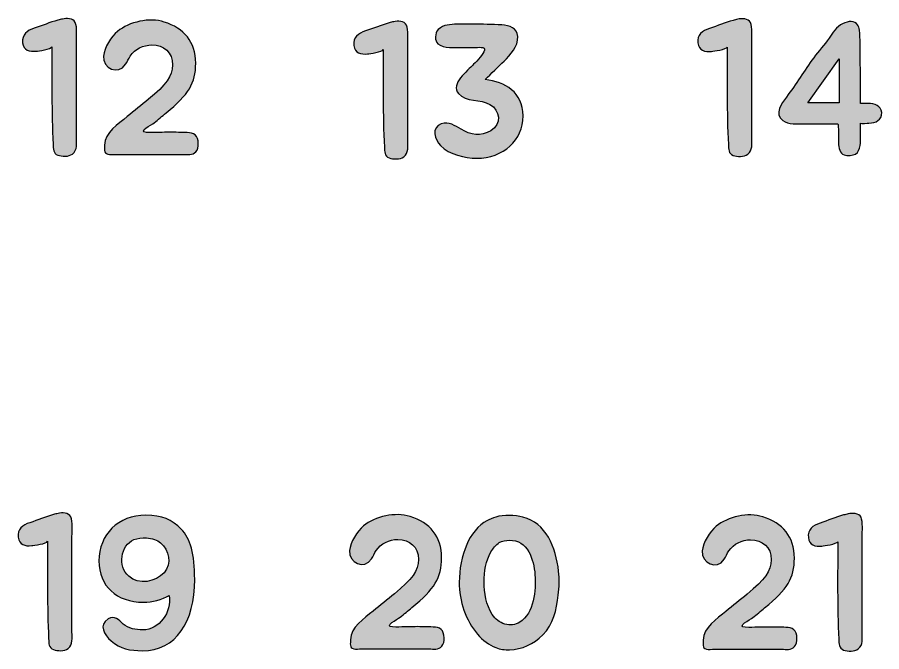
# Model space of a CAD drawing. Header units: millimetres. Extents: x 48 to 162, y 109 to 188.
# Drawn here: x 75.17 to 97.9, y 123.52 to 140.19 of the extents above; entities that cross this region are included whole.
import ezdxf

# ---------------------------------------------------------------- set-up
doc = ezdxf.new("R2010")
doc.units = ezdxf.units.MM
doc.header["$MEASUREMENT"] = 0
doc.layers.add('Layer 2', color=7, linetype='Continuous', lineweight=0)

# ---------------------------------------------------------------- blocks, each defined once
blk = doc.blocks.new('Block_29')
at = {"layer": 'Layer 2', "true_color": 0x000000, "transparency": 33554687}
h = blk.add_hatch(color=18, dxfattribs=at)
h.dxf.hatch_style = 2
edge = h.paths.add_edge_path()
edge.add_spline(control_points=[(76.361, 140.142), (76.46, 140.167), (76.643, 140.167), (76.697, 140.053), (76.751, 139.92), (76.727, 139.688), (76.727, 139.544), (76.727, 139.544), (76.727, 137.019), (76.727, 137.019), (76.727, 136.881), (76.761, 136.693), (76.623, 136.594), (76.529, 136.52), (76.346, 136.525), (76.237, 136.565), (76.119, 136.604), (76.114, 136.738), (76.114, 136.846), (76.069, 137.711), (76.084, 138.531), (76.084, 139.411), (76.064, 139.352), (75.723, 139.297), (75.669, 139.297), (75.496, 139.278), (75.333, 139.317), (75.313, 139.52), (75.289, 139.727), (75.427, 139.841), (75.62, 139.9), (75.827, 139.969), (76.03, 140.053), (76.237, 140.113), (76.282, 140.123), (76.321, 140.137), (76.361, 140.142)], knot_values=[0, 0, 0, 0, 1, 1, 1, 2, 2, 2, 3, 3, 3, 4, 4, 4, 5, 5, 5, 6, 6, 6, 7, 7, 7, 8, 8, 8, 9, 9, 9, 10, 10, 10, 11, 11, 11, 12, 12, 12, 12], degree=3, periodic=0)
h = blk.add_hatch(color=18, dxfattribs=at)
h.dxf.hatch_style = 2
edge = h.paths.add_edge_path()
edge.add_spline(control_points=[(77.442, 139.169), (77.461, 139.386), (77.64, 139.678), (77.808, 139.816), (78.119, 140.073), (78.648, 140.187), (79.033, 140.063), (79.557, 139.9), (79.863, 139.544), (79.863, 138.981), (79.863, 138.447), (79.68, 138.161), (79.082, 137.672), (78.983, 137.588), (78.875, 137.499), (78.771, 137.415), (78.702, 137.36), (78.331, 137.182), (78.568, 137.163), (78.712, 137.153), (78.771, 137.163), (78.915, 137.163), (79.082, 137.163), (79.25, 137.177), (79.413, 137.163), (79.547, 137.153), (79.745, 137.187), (79.849, 137.098), (79.952, 137.009), (79.957, 136.747), (79.868, 136.654), (79.784, 136.555), (79.646, 136.584), (79.532, 136.584), (79.532, 136.584), (77.758, 136.584), (77.758, 136.584), (77.694, 136.584), (77.61, 136.57), (77.551, 136.589), (77.432, 136.619), (77.467, 136.728), (77.467, 136.827), (77.467, 137.163), (77.827, 137.38), (78.064, 137.578), (78.237, 137.731), (78.445, 137.879), (78.623, 138.032), (79.088, 138.418), (79.255, 138.635), (79.255, 138.937), (79.255, 139.268), (79.023, 139.46), (78.712, 139.46), (78.485, 139.46), (78.267, 139.357), (78.139, 139.169), (78.099, 139.1), (78.064, 139.016), (78.02, 138.951), (77.827, 138.645), (77.417, 138.853), (77.442, 139.169)], knot_values=[0, 0, 0, 0, 1, 1, 1, 2, 2, 2, 3, 3, 3, 4, 4, 4, 5, 5, 5, 6, 6, 6, 7, 7, 7, 8, 8, 8, 9, 9, 9, 10, 10, 10, 11, 11, 11, 12, 12, 12, 13, 13, 13, 14, 14, 14, 15, 15, 15, 16, 16, 16, 17, 17, 17, 18, 18, 18, 19, 19, 19, 20, 20, 20, 21, 21, 21, 21], degree=3, periodic=0)
at = {"layer": 'Layer 2', "color": 18, "lineweight": 25, "true_color": 0x000000}
for points, knots in [([(76.361, 140.142), (76.46, 140.167), (76.643, 140.167), (76.697, 140.053), (76.751, 139.92), (76.727, 139.688), (76.727, 139.544), (76.727, 139.544), (76.727, 137.019), (76.727, 137.019), (76.727, 136.881), (76.761, 136.693), (76.623, 136.594), (76.529, 136.52), (76.346, 136.525), (76.237, 136.565), (76.119, 136.604), (76.114, 136.738), (76.114, 136.846), (76.069, 137.711), (76.084, 138.531), (76.084, 139.411), (76.064, 139.352), (75.723, 139.297), (75.669, 139.297), (75.496, 139.278), (75.333, 139.317), (75.313, 139.52), (75.289, 139.727), (75.427, 139.841), (75.62, 139.9), (75.827, 139.969), (76.03, 140.053), (76.237, 140.113), (76.282, 140.123), (76.321, 140.137), (76.361, 140.142)], [0, 0, 0, 0, 1, 1, 1, 2, 2, 2, 3, 3, 3, 4, 4, 4, 5, 5, 5, 6, 6, 6, 7, 7, 7, 8, 8, 8, 9, 9, 9, 10, 10, 10, 11, 11, 11, 12, 12, 12, 12]), ([(77.442, 139.169), (77.461, 139.386), (77.64, 139.678), (77.808, 139.816), (78.119, 140.073), (78.648, 140.187), (79.033, 140.063), (79.557, 139.9), (79.863, 139.544), (79.863, 138.981), (79.863, 138.447), (79.68, 138.161), (79.082, 137.672), (78.983, 137.588), (78.875, 137.499), (78.771, 137.415), (78.702, 137.36), (78.331, 137.182), (78.568, 137.163), (78.712, 137.153), (78.771, 137.163), (78.915, 137.163), (79.082, 137.163), (79.25, 137.177), (79.413, 137.163), (79.547, 137.153), (79.745, 137.187), (79.849, 137.098), (79.952, 137.009), (79.957, 136.747), (79.868, 136.654), (79.784, 136.555), (79.646, 136.584), (79.532, 136.584), (79.532, 136.584), (77.758, 136.584), (77.758, 136.584), (77.694, 136.584), (77.61, 136.57), (77.551, 136.589), (77.432, 136.619), (77.467, 136.728), (77.467, 136.827), (77.467, 137.163), (77.827, 137.38), (78.064, 137.578), (78.237, 137.731), (78.445, 137.879), (78.623, 138.032), (79.088, 138.418), (79.255, 138.635), (79.255, 138.937), (79.255, 139.268), (79.023, 139.46), (78.712, 139.46), (78.485, 139.46), (78.267, 139.357), (78.139, 139.169), (78.099, 139.1), (78.064, 139.016), (78.02, 138.951), (77.827, 138.645), (77.417, 138.853), (77.442, 139.169)], [0, 0, 0, 0, 1, 1, 1, 2, 2, 2, 3, 3, 3, 4, 4, 4, 5, 5, 5, 6, 6, 6, 7, 7, 7, 8, 8, 8, 9, 9, 9, 10, 10, 10, 11, 11, 11, 12, 12, 12, 13, 13, 13, 14, 14, 14, 15, 15, 15, 16, 16, 16, 17, 17, 17, 18, 18, 18, 19, 19, 19, 20, 20, 20, 21, 21, 21, 21])]:
    blk.add_open_spline(points, degree=3, knots=knots, dxfattribs=at)
blk = doc.blocks.new('Block_30')
at = {"layer": 'Layer 2', "true_color": 0x000000, "transparency": 33554687}
h = blk.add_hatch(color=18, dxfattribs=at)
h.dxf.hatch_style = 2
edge = h.paths.add_edge_path()
edge.add_spline(control_points=[(85.07, 140.07), (85.169, 140.095), (85.352, 140.095), (85.406, 139.981), (85.461, 139.848), (85.436, 139.616), (85.436, 139.472), (85.436, 139.472), (85.436, 136.947), (85.436, 136.947), (85.436, 136.809), (85.471, 136.621), (85.332, 136.522), (85.238, 136.448), (85.055, 136.453), (84.947, 136.493), (84.828, 136.532), (84.823, 136.665), (84.823, 136.774), (84.779, 137.639), (84.794, 138.459), (84.794, 139.339), (84.774, 139.279), (84.433, 139.225), (84.378, 139.225), (84.206, 139.205), (84.043, 139.245), (84.023, 139.448), (83.998, 139.655), (84.136, 139.769), (84.329, 139.828), (84.537, 139.897), (84.739, 139.981), (84.947, 140.04), (84.991, 140.05), (85.031, 140.065), (85.07, 140.07)], knot_values=[0, 0, 0, 0, 1, 1, 1, 2, 2, 2, 3, 3, 3, 4, 4, 4, 5, 5, 5, 6, 6, 6, 7, 7, 7, 8, 8, 8, 9, 9, 9, 10, 10, 10, 11, 11, 11, 12, 12, 12, 12], degree=3, periodic=0)
h = blk.add_hatch(color=18, dxfattribs=at)
h.dxf.hatch_style = 2
edge = h.paths.add_edge_path()
edge.add_spline(control_points=[(86.166, 139.67), (86.171, 139.744), (86.186, 139.818), (86.24, 139.868), (86.389, 140.001), (86.547, 139.996), (86.739, 140.006), (86.888, 140.011), (86.996, 140.006), (87.145, 140.006), (87.377, 140.006), (87.669, 139.996), (87.91, 139.986), (88.108, 139.976), (88.321, 139.907), (88.331, 139.68), (88.345, 139.418), (88.128, 139.196), (87.97, 139.037), (87.827, 138.889), (87.619, 138.701), (87.476, 138.553), (87.994, 138.484), (88.469, 138.227), (88.469, 137.594), (88.469, 136.962), (87.955, 136.483), (87.248, 136.483), (86.942, 136.483), (86.527, 136.581), (86.299, 136.814), (86.141, 136.967), (86.052, 137.293), (86.319, 137.387), (86.517, 137.456), (86.685, 137.332), (86.843, 137.244), (87.085, 137.095), (87.362, 137.051), (87.619, 137.204), (87.916, 137.382), (87.866, 137.743), (87.599, 137.896), (87.347, 138.044), (86.972, 137.955), (86.769, 138.183), (86.547, 138.439), (87.016, 138.78), (87.169, 138.953), (87.268, 139.052), (87.431, 139.22), (87.456, 139.319), (87.496, 139.428), (87.268, 139.393), (87.189, 139.393), (87.189, 139.393), (86.858, 139.393), (86.858, 139.393), (86.68, 139.393), (86.379, 139.364), (86.231, 139.492), (86.186, 139.531), (86.166, 139.586), (86.166, 139.67)], knot_values=[0, 0, 0, 0, 1, 1, 1, 2, 2, 2, 3, 3, 3, 4, 4, 4, 5, 5, 5, 6, 6, 6, 7, 7, 7, 8, 8, 8, 9, 9, 9, 10, 10, 10, 11, 11, 11, 12, 12, 12, 13, 13, 13, 14, 14, 14, 15, 15, 15, 16, 16, 16, 17, 17, 17, 18, 18, 18, 19, 19, 19, 20, 20, 20, 21, 21, 21, 21], degree=3, periodic=0)
at = {"layer": 'Layer 2', "color": 18, "lineweight": 25, "true_color": 0x000000}
for points, knots in [([(85.07, 140.07), (85.169, 140.095), (85.352, 140.095), (85.406, 139.981), (85.461, 139.848), (85.436, 139.616), (85.436, 139.472), (85.436, 139.472), (85.436, 136.947), (85.436, 136.947), (85.436, 136.809), (85.471, 136.621), (85.332, 136.522), (85.238, 136.448), (85.055, 136.453), (84.947, 136.493), (84.828, 136.532), (84.823, 136.665), (84.823, 136.774), (84.779, 137.639), (84.794, 138.459), (84.794, 139.339), (84.774, 139.279), (84.433, 139.225), (84.378, 139.225), (84.206, 139.205), (84.043, 139.245), (84.023, 139.448), (83.998, 139.655), (84.136, 139.769), (84.329, 139.828), (84.537, 139.897), (84.739, 139.981), (84.947, 140.04), (84.991, 140.05), (85.031, 140.065), (85.07, 140.07)], [0, 0, 0, 0, 1, 1, 1, 2, 2, 2, 3, 3, 3, 4, 4, 4, 5, 5, 5, 6, 6, 6, 7, 7, 7, 8, 8, 8, 9, 9, 9, 10, 10, 10, 11, 11, 11, 12, 12, 12, 12]), ([(86.166, 139.67), (86.171, 139.744), (86.186, 139.818), (86.24, 139.868), (86.389, 140.001), (86.547, 139.996), (86.739, 140.006), (86.888, 140.011), (86.996, 140.006), (87.145, 140.006), (87.377, 140.006), (87.669, 139.996), (87.91, 139.986), (88.108, 139.976), (88.321, 139.907), (88.331, 139.68), (88.345, 139.418), (88.128, 139.196), (87.97, 139.037), (87.827, 138.889), (87.619, 138.701), (87.476, 138.553), (87.994, 138.484), (88.469, 138.227), (88.469, 137.594), (88.469, 136.962), (87.955, 136.483), (87.248, 136.483), (86.942, 136.483), (86.527, 136.581), (86.299, 136.814), (86.141, 136.967), (86.052, 137.293), (86.319, 137.387), (86.517, 137.456), (86.685, 137.332), (86.843, 137.244), (87.085, 137.095), (87.362, 137.051), (87.619, 137.204), (87.916, 137.382), (87.866, 137.743), (87.599, 137.896), (87.347, 138.044), (86.972, 137.955), (86.769, 138.183), (86.547, 138.439), (87.016, 138.78), (87.169, 138.953), (87.268, 139.052), (87.431, 139.22), (87.456, 139.319), (87.496, 139.428), (87.268, 139.393), (87.189, 139.393), (87.189, 139.393), (86.858, 139.393), (86.858, 139.393), (86.68, 139.393), (86.379, 139.364), (86.231, 139.492), (86.186, 139.531), (86.166, 139.586), (86.166, 139.67)], [0, 0, 0, 0, 1, 1, 1, 2, 2, 2, 3, 3, 3, 4, 4, 4, 5, 5, 5, 6, 6, 6, 7, 7, 7, 8, 8, 8, 9, 9, 9, 10, 10, 10, 11, 11, 11, 12, 12, 12, 13, 13, 13, 14, 14, 14, 15, 15, 15, 16, 16, 16, 17, 17, 17, 18, 18, 18, 19, 19, 19, 20, 20, 20, 21, 21, 21, 21])]:
    blk.add_open_spline(points, degree=3, knots=knots, dxfattribs=at)
blk = doc.blocks.new('Block_31')
at = {"layer": 'Layer 2', "true_color": 0x000000, "transparency": 33554687}
h = blk.add_hatch(color=18, dxfattribs=at)
h.dxf.hatch_style = 2
edge = h.paths.add_edge_path()
edge.add_spline(control_points=[(94.114, 140.137), (94.213, 140.162), (94.396, 140.162), (94.45, 140.048), (94.505, 139.915), (94.48, 139.682), (94.48, 139.539), (94.48, 139.539), (94.48, 137.014), (94.48, 137.014), (94.48, 136.876), (94.515, 136.688), (94.376, 136.589), (94.282, 136.515), (94.099, 136.52), (93.991, 136.559), (93.872, 136.599), (93.867, 136.732), (93.867, 136.841), (93.823, 137.706), (93.838, 138.526), (93.838, 139.406), (93.818, 139.346), (93.477, 139.292), (93.422, 139.292), (93.249, 139.272), (93.087, 139.312), (93.067, 139.515), (93.042, 139.722), (93.18, 139.836), (93.373, 139.895), (93.581, 139.964), (93.783, 140.048), (93.991, 140.107), (94.035, 140.117), (94.075, 140.132), (94.114, 140.137)], knot_values=[0, 0, 0, 0, 1, 1, 1, 2, 2, 2, 3, 3, 3, 4, 4, 4, 5, 5, 5, 6, 6, 6, 7, 7, 7, 8, 8, 8, 9, 9, 9, 10, 10, 10, 11, 11, 11, 12, 12, 12, 12], degree=3, periodic=0)
h = blk.add_hatch(color=18, dxfattribs=at)
h.dxf.hatch_style = 2
edge = h.paths.add_edge_path()
edge.add_spline(control_points=[(96.777, 139.099), (96.777, 139.099), (95.956, 137.943), (95.956, 137.943), (95.956, 137.943), (96.777, 137.943), (96.777, 137.943), (96.777, 137.943), (96.777, 139.099), (96.777, 139.099)], knot_values=[0, 0, 0, 0, 1, 1, 1, 2, 2, 2, 3, 3, 3, 3], degree=3, periodic=0)
edge = h.paths.add_edge_path()
edge.add_spline(control_points=[(97.31, 139.851), (97.34, 139.623), (97.33, 139.376), (97.335, 139.144), (97.335, 138.877), (97.34, 138.61), (97.34, 138.343), (97.34, 138.343), (97.34, 137.923), (97.34, 137.923), (97.34, 137.923), (97.552, 137.923), (97.552, 137.923), (97.696, 137.923), (97.888, 137.859), (97.898, 137.686), (97.898, 137.479), (97.745, 137.414), (97.562, 137.404), (97.542, 137.404), (97.35, 137.39), (97.34, 137.409), (97.34, 137.409), (97.34, 137.073), (97.34, 137.073), (97.34, 136.93), (97.355, 136.688), (97.211, 136.594), (97.152, 136.554), (96.984, 136.55), (96.91, 136.569), (96.791, 136.609), (96.772, 136.767), (96.762, 136.876), (96.757, 136.92), (96.772, 137.385), (96.742, 137.385), (96.742, 137.385), (95.872, 137.385), (95.872, 137.385), (95.684, 137.385), (95.447, 137.365), (95.299, 137.479), (95.067, 137.656), (95.26, 137.918), (95.393, 138.091), (95.645, 138.427), (95.872, 138.783), (96.11, 139.124), (96.238, 139.302), (96.391, 139.46), (96.515, 139.638), (96.608, 139.776), (96.707, 139.939), (96.871, 140.019), (97.029, 140.093), (97.187, 140.103), (97.266, 139.989), (97.286, 139.959), (97.305, 139.905), (97.31, 139.851)], knot_values=[0, 0, 0, 0, 1, 1, 1, 2, 2, 2, 3, 3, 3, 4, 4, 4, 5, 5, 5, 6, 6, 6, 7, 7, 7, 8, 8, 8, 9, 9, 9, 10, 10, 10, 11, 11, 11, 12, 12, 12, 13, 13, 13, 14, 14, 14, 15, 15, 15, 16, 16, 16, 17, 17, 17, 18, 18, 18, 19, 19, 19, 20, 20, 20, 20], degree=3, periodic=0)
at = {"layer": 'Layer 2', "color": 18, "lineweight": 25, "true_color": 0x000000}
for points, knots in [([(94.114, 140.137), (94.213, 140.162), (94.396, 140.162), (94.45, 140.048), (94.505, 139.915), (94.48, 139.682), (94.48, 139.539), (94.48, 139.539), (94.48, 137.014), (94.48, 137.014), (94.48, 136.876), (94.515, 136.688), (94.376, 136.589), (94.282, 136.515), (94.099, 136.52), (93.991, 136.559), (93.872, 136.599), (93.867, 136.732), (93.867, 136.841), (93.823, 137.706), (93.838, 138.526), (93.838, 139.406), (93.818, 139.346), (93.477, 139.292), (93.422, 139.292), (93.249, 139.272), (93.087, 139.312), (93.067, 139.515), (93.042, 139.722), (93.18, 139.836), (93.373, 139.895), (93.581, 139.964), (93.783, 140.048), (93.991, 140.107), (94.035, 140.117), (94.075, 140.132), (94.114, 140.137)], [0, 0, 0, 0, 1, 1, 1, 2, 2, 2, 3, 3, 3, 4, 4, 4, 5, 5, 5, 6, 6, 6, 7, 7, 7, 8, 8, 8, 9, 9, 9, 10, 10, 10, 11, 11, 11, 12, 12, 12, 12]), ([(97.31, 139.851), (97.34, 139.623), (97.33, 139.376), (97.335, 139.144), (97.335, 138.877), (97.34, 138.61), (97.34, 138.343), (97.34, 138.343), (97.34, 137.923), (97.34, 137.923), (97.34, 137.923), (97.552, 137.923), (97.552, 137.923), (97.696, 137.923), (97.888, 137.859), (97.898, 137.686), (97.898, 137.479), (97.745, 137.414), (97.562, 137.404), (97.542, 137.404), (97.35, 137.39), (97.34, 137.409), (97.34, 137.409), (97.34, 137.073), (97.34, 137.073), (97.34, 136.93), (97.355, 136.688), (97.211, 136.594), (97.152, 136.554), (96.984, 136.55), (96.91, 136.569), (96.791, 136.609), (96.772, 136.767), (96.762, 136.876), (96.757, 136.92), (96.772, 137.385), (96.742, 137.385), (96.742, 137.385), (95.872, 137.385), (95.872, 137.385), (95.684, 137.385), (95.447, 137.365), (95.299, 137.479), (95.067, 137.656), (95.26, 137.918), (95.393, 138.091), (95.645, 138.427), (95.872, 138.783), (96.11, 139.124), (96.238, 139.302), (96.391, 139.46), (96.515, 139.638), (96.608, 139.776), (96.707, 139.939), (96.871, 140.019), (97.029, 140.093), (97.187, 140.103), (97.266, 139.989), (97.286, 139.959), (97.305, 139.905), (97.31, 139.851)], [0, 0, 0, 0, 1, 1, 1, 2, 2, 2, 3, 3, 3, 4, 4, 4, 5, 5, 5, 6, 6, 6, 7, 7, 7, 8, 8, 8, 9, 9, 9, 10, 10, 10, 11, 11, 11, 12, 12, 12, 13, 13, 13, 14, 14, 14, 15, 15, 15, 16, 16, 16, 17, 17, 17, 18, 18, 18, 19, 19, 19, 20, 20, 20, 20]), ([(96.777, 139.099), (96.777, 139.099), (95.956, 137.943), (95.956, 137.943), (95.956, 137.943), (96.777, 137.943), (96.777, 137.943), (96.777, 137.943), (96.777, 139.099), (96.777, 139.099)], [0, 0, 0, 0, 1, 1, 1, 2, 2, 2, 3, 3, 3, 3])]:
    blk.add_open_spline(points, degree=3, knots=knots, dxfattribs=at)
blk = doc.blocks.new('Block_35')
at = {"layer": 'Layer 2', "true_color": 0x000000, "transparency": 33554687}
h = blk.add_hatch(color=18, dxfattribs=at)
h.dxf.hatch_style = 2
edge = h.paths.add_edge_path()
edge.add_spline(control_points=[(76.244, 127.148), (76.343, 127.173), (76.526, 127.173), (76.58, 127.059), (76.635, 126.926), (76.61, 126.693), (76.61, 126.55), (76.61, 126.55), (76.61, 124.025), (76.61, 124.025), (76.61, 123.887), (76.645, 123.699), (76.506, 123.6), (76.412, 123.526), (76.229, 123.531), (76.121, 123.57), (76.002, 123.61), (75.997, 123.743), (75.997, 123.852), (75.953, 124.717), (75.968, 125.537), (75.968, 126.417), (75.948, 126.357), (75.607, 126.303), (75.552, 126.303), (75.38, 126.283), (75.217, 126.323), (75.197, 126.525), (75.172, 126.733), (75.31, 126.847), (75.503, 126.906), (75.711, 126.975), (75.913, 127.059), (76.121, 127.118), (76.165, 127.128), (76.205, 127.143), (76.244, 127.148)], knot_values=[0, 0, 0, 0, 1, 1, 1, 2, 2, 2, 3, 3, 3, 4, 4, 4, 5, 5, 5, 6, 6, 6, 7, 7, 7, 8, 8, 8, 9, 9, 9, 10, 10, 10, 11, 11, 11, 12, 12, 12, 12], degree=3, periodic=0)
h = blk.add_hatch(color=18, dxfattribs=at)
h.dxf.hatch_style = 2
edge = h.paths.add_edge_path()
edge.add_spline(control_points=[(78.24, 126.461), (77.879, 126.318), (77.815, 125.75), (78.101, 125.498), (78.358, 125.265), (78.818, 125.344), (79.03, 125.592), (79.242, 125.839), (79.159, 126.18), (78.941, 126.377), (78.852, 126.451), (78.714, 126.491), (78.571, 126.506), (78.452, 126.511), (78.329, 126.491), (78.24, 126.461)], knot_values=[0, 0, 0, 0, 1, 1, 1, 2, 2, 2, 3, 3, 3, 4, 4, 4, 5, 5, 5, 5], degree=3, periodic=0)
edge = h.paths.add_edge_path()
edge.add_spline(control_points=[(77.637, 123.798), (77.464, 123.956), (77.296, 124.218), (77.563, 124.376), (77.736, 124.48), (77.834, 124.351), (77.953, 124.242), (78.101, 124.119), (78.284, 124.089), (78.472, 124.089), (78.907, 124.089), (79.233, 124.554), (79.168, 124.994), (78.976, 124.88), (78.714, 124.816), (78.491, 124.816), (77.785, 124.816), (77.32, 125.241), (77.32, 125.903), (77.32, 126.59), (77.819, 127.104), (78.556, 127.104), (78.976, 127.104), (79.242, 126.98), (79.48, 126.738), (79.722, 126.481), (79.836, 126.096), (79.836, 125.414), (79.836, 124.302), (79.347, 123.541), (78.457, 123.541), (78.156, 123.541), (77.869, 123.595), (77.637, 123.798)], knot_values=[0, 0, 0, 0, 1, 1, 1, 2, 2, 2, 3, 3, 3, 4, 4, 4, 5, 5, 5, 6, 6, 6, 7, 7, 7, 8, 8, 8, 9, 9, 9, 10, 10, 10, 11, 11, 11, 11], degree=3, periodic=0)
at = {"layer": 'Layer 2', "color": 18, "lineweight": 25, "true_color": 0x000000}
for points, knots in [([(76.244, 127.148), (76.343, 127.173), (76.526, 127.173), (76.58, 127.059), (76.635, 126.926), (76.61, 126.693), (76.61, 126.55), (76.61, 126.55), (76.61, 124.025), (76.61, 124.025), (76.61, 123.887), (76.645, 123.699), (76.506, 123.6), (76.412, 123.526), (76.229, 123.531), (76.121, 123.57), (76.002, 123.61), (75.997, 123.743), (75.997, 123.852), (75.953, 124.717), (75.968, 125.537), (75.968, 126.417), (75.948, 126.357), (75.607, 126.303), (75.552, 126.303), (75.38, 126.283), (75.217, 126.323), (75.197, 126.525), (75.172, 126.733), (75.31, 126.847), (75.503, 126.906), (75.711, 126.975), (75.913, 127.059), (76.121, 127.118), (76.165, 127.128), (76.205, 127.143), (76.244, 127.148)], [0, 0, 0, 0, 1, 1, 1, 2, 2, 2, 3, 3, 3, 4, 4, 4, 5, 5, 5, 6, 6, 6, 7, 7, 7, 8, 8, 8, 9, 9, 9, 10, 10, 10, 11, 11, 11, 12, 12, 12, 12]), ([(77.637, 123.798), (77.464, 123.956), (77.296, 124.218), (77.563, 124.376), (77.736, 124.48), (77.834, 124.351), (77.953, 124.242), (78.101, 124.119), (78.284, 124.089), (78.472, 124.089), (78.907, 124.089), (79.233, 124.554), (79.168, 124.994), (78.976, 124.88), (78.714, 124.816), (78.491, 124.816), (77.785, 124.816), (77.32, 125.241), (77.32, 125.903), (77.32, 126.59), (77.819, 127.104), (78.556, 127.104), (78.976, 127.104), (79.242, 126.98), (79.48, 126.738), (79.722, 126.481), (79.836, 126.096), (79.836, 125.414), (79.836, 124.302), (79.347, 123.541), (78.457, 123.541), (78.156, 123.541), (77.869, 123.595), (77.637, 123.798)], [0, 0, 0, 0, 1, 1, 1, 2, 2, 2, 3, 3, 3, 4, 4, 4, 5, 5, 5, 6, 6, 6, 7, 7, 7, 8, 8, 8, 9, 9, 9, 10, 10, 10, 11, 11, 11, 11]), ([(78.24, 126.461), (77.879, 126.318), (77.815, 125.75), (78.101, 125.498), (78.358, 125.265), (78.818, 125.344), (79.03, 125.592), (79.242, 125.839), (79.159, 126.18), (78.941, 126.377), (78.852, 126.451), (78.714, 126.491), (78.571, 126.506), (78.452, 126.511), (78.329, 126.491), (78.24, 126.461)], [0, 0, 0, 0, 1, 1, 1, 2, 2, 2, 3, 3, 3, 4, 4, 4, 5, 5, 5, 5])]:
    blk.add_open_spline(points, degree=3, knots=knots, dxfattribs=at)
blk = doc.blocks.new('Block_36')
at = {"layer": 'Layer 2', "true_color": 0x000000, "transparency": 33554687}
h = blk.add_hatch(color=18, dxfattribs=at)
h.dxf.hatch_style = 2
edge = h.paths.add_edge_path()
edge.add_spline(control_points=[(83.907, 126.173), (83.926, 126.39), (84.104, 126.682), (84.273, 126.82), (84.584, 127.077), (85.112, 127.191), (85.498, 127.067), (86.022, 126.904), (86.328, 126.549), (86.328, 125.985), (86.328, 125.452), (86.145, 125.165), (85.547, 124.676), (85.448, 124.592), (85.34, 124.503), (85.236, 124.419), (85.167, 124.364), (84.796, 124.187), (85.033, 124.167), (85.177, 124.157), (85.236, 124.167), (85.379, 124.167), (85.547, 124.167), (85.715, 124.182), (85.878, 124.167), (86.012, 124.157), (86.209, 124.191), (86.313, 124.103), (86.417, 124.014), (86.422, 123.752), (86.333, 123.658), (86.249, 123.559), (86.111, 123.589), (85.997, 123.589), (85.997, 123.589), (84.223, 123.589), (84.223, 123.589), (84.159, 123.589), (84.075, 123.574), (84.016, 123.594), (83.897, 123.623), (83.932, 123.732), (83.932, 123.831), (83.932, 124.167), (84.292, 124.384), (84.529, 124.582), (84.702, 124.735), (84.91, 124.883), (85.088, 125.037), (85.552, 125.422), (85.72, 125.639), (85.72, 125.941), (85.72, 126.272), (85.488, 126.465), (85.177, 126.465), (84.95, 126.465), (84.732, 126.361), (84.604, 126.173), (84.564, 126.104), (84.529, 126.02), (84.485, 125.956), (84.292, 125.649), (83.882, 125.857), (83.907, 126.173)], knot_values=[0, 0, 0, 0, 1, 1, 1, 2, 2, 2, 3, 3, 3, 4, 4, 4, 5, 5, 5, 6, 6, 6, 7, 7, 7, 8, 8, 8, 9, 9, 9, 10, 10, 10, 11, 11, 11, 12, 12, 12, 13, 13, 13, 14, 14, 14, 15, 15, 15, 16, 16, 16, 17, 17, 17, 18, 18, 18, 19, 19, 19, 20, 20, 20, 21, 21, 21, 21], degree=3, periodic=0)
h = blk.add_hatch(color=18, dxfattribs=at)
h.dxf.hatch_style = 2
edge = h.paths.add_edge_path()
edge.add_spline(control_points=[(87.844, 126.381), (87.755, 126.321), (87.681, 126.232), (87.626, 126.138), (87.488, 125.901), (87.443, 125.62), (87.443, 125.348), (87.443, 125.066), (87.498, 124.74), (87.661, 124.493), (87.74, 124.374), (87.849, 124.28), (87.992, 124.241), (88.126, 124.206), (88.264, 124.216), (88.382, 124.29), (88.763, 124.523), (88.812, 125.135), (88.783, 125.536), (88.753, 125.931), (88.595, 126.46), (88.106, 126.445), (88.017, 126.445), (87.923, 126.43), (87.844, 126.381)], knot_values=[0, 0, 0, 0, 1, 1, 1, 2, 2, 2, 3, 3, 3, 4, 4, 4, 5, 5, 5, 6, 6, 6, 7, 7, 7, 8, 8, 8, 8], degree=3, periodic=0)
edge = h.paths.add_edge_path()
edge.add_spline(control_points=[(87.75, 123.623), (87.572, 123.692), (87.409, 123.821), (87.275, 123.974), (86.959, 124.33), (86.791, 124.844), (86.791, 125.343), (86.791, 125.679), (86.861, 126.025), (86.989, 126.336), (87.083, 126.559), (87.305, 126.86), (87.513, 126.954), (87.587, 126.988), (87.671, 127.023), (87.75, 127.053), (87.962, 127.117), (88.249, 127.102), (88.466, 127.053), (89.069, 126.909), (89.331, 126.257), (89.405, 125.629), (89.43, 125.422), (89.42, 125.209), (89.395, 125.002), (89.346, 124.616), (89.267, 124.236), (88.99, 123.959), (88.743, 123.717), (88.442, 123.574), (88.111, 123.564), (87.992, 123.564), (87.869, 123.579), (87.75, 123.623)], knot_values=[0, 0, 0, 0, 1, 1, 1, 2, 2, 2, 3, 3, 3, 4, 4, 4, 5, 5, 5, 6, 6, 6, 7, 7, 7, 8, 8, 8, 9, 9, 9, 10, 10, 10, 11, 11, 11, 11], degree=3, periodic=0)
at = {"layer": 'Layer 2', "color": 18, "lineweight": 25, "true_color": 0x000000}
for points, knots in [([(83.907, 126.173), (83.926, 126.39), (84.104, 126.682), (84.273, 126.82), (84.584, 127.077), (85.112, 127.191), (85.498, 127.067), (86.022, 126.904), (86.328, 126.549), (86.328, 125.985), (86.328, 125.452), (86.145, 125.165), (85.547, 124.676), (85.448, 124.592), (85.34, 124.503), (85.236, 124.419), (85.167, 124.364), (84.796, 124.187), (85.033, 124.167), (85.177, 124.157), (85.236, 124.167), (85.379, 124.167), (85.547, 124.167), (85.715, 124.182), (85.878, 124.167), (86.012, 124.157), (86.209, 124.191), (86.313, 124.103), (86.417, 124.014), (86.422, 123.752), (86.333, 123.658), (86.249, 123.559), (86.111, 123.589), (85.997, 123.589), (85.997, 123.589), (84.223, 123.589), (84.223, 123.589), (84.159, 123.589), (84.075, 123.574), (84.016, 123.594), (83.897, 123.623), (83.932, 123.732), (83.932, 123.831), (83.932, 124.167), (84.292, 124.384), (84.529, 124.582), (84.702, 124.735), (84.91, 124.883), (85.088, 125.037), (85.552, 125.422), (85.72, 125.639), (85.72, 125.941), (85.72, 126.272), (85.488, 126.465), (85.177, 126.465), (84.95, 126.465), (84.732, 126.361), (84.604, 126.173), (84.564, 126.104), (84.529, 126.02), (84.485, 125.956), (84.292, 125.649), (83.882, 125.857), (83.907, 126.173)], [0, 0, 0, 0, 1, 1, 1, 2, 2, 2, 3, 3, 3, 4, 4, 4, 5, 5, 5, 6, 6, 6, 7, 7, 7, 8, 8, 8, 9, 9, 9, 10, 10, 10, 11, 11, 11, 12, 12, 12, 13, 13, 13, 14, 14, 14, 15, 15, 15, 16, 16, 16, 17, 17, 17, 18, 18, 18, 19, 19, 19, 20, 20, 20, 21, 21, 21, 21]), ([(87.75, 123.623), (87.572, 123.692), (87.409, 123.821), (87.275, 123.974), (86.959, 124.33), (86.791, 124.844), (86.791, 125.343), (86.791, 125.679), (86.861, 126.025), (86.989, 126.336), (87.083, 126.559), (87.305, 126.86), (87.513, 126.954), (87.587, 126.988), (87.671, 127.023), (87.75, 127.053), (87.962, 127.117), (88.249, 127.102), (88.466, 127.053), (89.069, 126.909), (89.331, 126.257), (89.405, 125.629), (89.43, 125.422), (89.42, 125.209), (89.395, 125.002), (89.346, 124.616), (89.267, 124.236), (88.99, 123.959), (88.743, 123.717), (88.442, 123.574), (88.111, 123.564), (87.992, 123.564), (87.869, 123.579), (87.75, 123.623)], [0, 0, 0, 0, 1, 1, 1, 2, 2, 2, 3, 3, 3, 4, 4, 4, 5, 5, 5, 6, 6, 6, 7, 7, 7, 8, 8, 8, 9, 9, 9, 10, 10, 10, 11, 11, 11, 11]), ([(87.844, 126.381), (87.755, 126.321), (87.681, 126.232), (87.626, 126.138), (87.488, 125.901), (87.443, 125.62), (87.443, 125.348), (87.443, 125.066), (87.498, 124.74), (87.661, 124.493), (87.74, 124.374), (87.849, 124.28), (87.992, 124.241), (88.126, 124.206), (88.264, 124.216), (88.382, 124.29), (88.763, 124.523), (88.812, 125.135), (88.783, 125.536), (88.753, 125.931), (88.595, 126.46), (88.106, 126.445), (88.017, 126.445), (87.923, 126.43), (87.844, 126.381)], [0, 0, 0, 0, 1, 1, 1, 2, 2, 2, 3, 3, 3, 4, 4, 4, 5, 5, 5, 6, 6, 6, 7, 7, 7, 8, 8, 8, 8])]:
    blk.add_open_spline(points, degree=3, knots=knots, dxfattribs=at)
blk = doc.blocks.new('Block_37')
at = {"layer": 'Layer 2', "true_color": 0x000000, "transparency": 33554687}
h = blk.add_hatch(color=18, dxfattribs=at)
h.dxf.hatch_style = 2
edge = h.paths.add_edge_path()
edge.add_spline(control_points=[(93.18, 126.164), (93.2, 126.382), (93.378, 126.673), (93.546, 126.812), (93.857, 127.069), (94.386, 127.182), (94.772, 127.059), (95.295, 126.896), (95.602, 126.54), (95.602, 125.977), (95.602, 125.443), (95.419, 125.156), (94.821, 124.667), (94.722, 124.583), (94.614, 124.494), (94.51, 124.41), (94.441, 124.356), (94.07, 124.178), (94.307, 124.158), (94.45, 124.148), (94.51, 124.158), (94.653, 124.158), (94.821, 124.158), (94.989, 124.173), (95.152, 124.158), (95.286, 124.148), (95.483, 124.183), (95.587, 124.094), (95.691, 124.005), (95.696, 123.743), (95.607, 123.649), (95.523, 123.55), (95.384, 123.58), (95.271, 123.58), (95.271, 123.58), (93.497, 123.58), (93.497, 123.58), (93.433, 123.58), (93.348, 123.565), (93.289, 123.585), (93.17, 123.614), (93.205, 123.723), (93.205, 123.822), (93.205, 124.158), (93.566, 124.375), (93.803, 124.573), (93.976, 124.726), (94.184, 124.874), (94.361, 125.028), (94.826, 125.413), (94.994, 125.631), (94.994, 125.932), (94.994, 126.263), (94.762, 126.456), (94.45, 126.456), (94.223, 126.456), (94.006, 126.352), (93.877, 126.164), (93.838, 126.095), (93.803, 126.011), (93.758, 125.947), (93.566, 125.64), (93.156, 125.848), (93.18, 126.164)], knot_values=[0, 0, 0, 0, 1, 1, 1, 2, 2, 2, 3, 3, 3, 4, 4, 4, 5, 5, 5, 6, 6, 6, 7, 7, 7, 8, 8, 8, 9, 9, 9, 10, 10, 10, 11, 11, 11, 12, 12, 12, 13, 13, 13, 14, 14, 14, 15, 15, 15, 16, 16, 16, 17, 17, 17, 18, 18, 18, 19, 19, 19, 20, 20, 20, 21, 21, 21, 21], degree=3, periodic=0)
h = blk.add_hatch(color=18, dxfattribs=at)
h.dxf.hatch_style = 2
edge = h.paths.add_edge_path()
edge.add_spline(control_points=[(97.019, 127.138), (97.117, 127.162), (97.3, 127.162), (97.354, 127.049), (97.409, 126.915), (97.384, 126.683), (97.384, 126.54), (97.384, 126.54), (97.384, 124.015), (97.384, 124.015), (97.384, 123.876), (97.419, 123.689), (97.28, 123.59), (97.187, 123.515), (97.004, 123.52), (96.895, 123.56), (96.776, 123.6), (96.772, 123.733), (96.772, 123.842), (96.727, 124.706), (96.742, 125.527), (96.742, 126.406), (96.722, 126.347), (96.381, 126.293), (96.327, 126.293), (96.154, 126.273), (95.991, 126.313), (95.971, 126.515), (95.946, 126.723), (96.085, 126.836), (96.277, 126.896), (96.485, 126.965), (96.687, 127.049), (96.895, 127.108), (96.94, 127.118), (96.979, 127.133), (97.019, 127.138)], knot_values=[0, 0, 0, 0, 1, 1, 1, 2, 2, 2, 3, 3, 3, 4, 4, 4, 5, 5, 5, 6, 6, 6, 7, 7, 7, 8, 8, 8, 9, 9, 9, 10, 10, 10, 11, 11, 11, 12, 12, 12, 12], degree=3, periodic=0)
at = {"layer": 'Layer 2', "color": 18, "lineweight": 25, "true_color": 0x000000}
for points, knots in [([(93.18, 126.164), (93.2, 126.382), (93.378, 126.673), (93.546, 126.812), (93.857, 127.069), (94.386, 127.182), (94.772, 127.059), (95.295, 126.896), (95.602, 126.54), (95.602, 125.977), (95.602, 125.443), (95.419, 125.156), (94.821, 124.667), (94.722, 124.583), (94.614, 124.494), (94.51, 124.41), (94.441, 124.356), (94.07, 124.178), (94.307, 124.158), (94.45, 124.148), (94.51, 124.158), (94.653, 124.158), (94.821, 124.158), (94.989, 124.173), (95.152, 124.158), (95.286, 124.148), (95.483, 124.183), (95.587, 124.094), (95.691, 124.005), (95.696, 123.743), (95.607, 123.649), (95.523, 123.55), (95.384, 123.58), (95.271, 123.58), (95.271, 123.58), (93.497, 123.58), (93.497, 123.58), (93.433, 123.58), (93.348, 123.565), (93.289, 123.585), (93.17, 123.614), (93.205, 123.723), (93.205, 123.822), (93.205, 124.158), (93.566, 124.375), (93.803, 124.573), (93.976, 124.726), (94.184, 124.874), (94.361, 125.028), (94.826, 125.413), (94.994, 125.631), (94.994, 125.932), (94.994, 126.263), (94.762, 126.456), (94.45, 126.456), (94.223, 126.456), (94.006, 126.352), (93.877, 126.164), (93.838, 126.095), (93.803, 126.011), (93.758, 125.947), (93.566, 125.64), (93.156, 125.848), (93.18, 126.164)], [0, 0, 0, 0, 1, 1, 1, 2, 2, 2, 3, 3, 3, 4, 4, 4, 5, 5, 5, 6, 6, 6, 7, 7, 7, 8, 8, 8, 9, 9, 9, 10, 10, 10, 11, 11, 11, 12, 12, 12, 13, 13, 13, 14, 14, 14, 15, 15, 15, 16, 16, 16, 17, 17, 17, 18, 18, 18, 19, 19, 19, 20, 20, 20, 21, 21, 21, 21]), ([(97.019, 127.138), (97.117, 127.162), (97.3, 127.162), (97.354, 127.049), (97.409, 126.915), (97.384, 126.683), (97.384, 126.54), (97.384, 126.54), (97.384, 124.015), (97.384, 124.015), (97.384, 123.876), (97.419, 123.689), (97.28, 123.59), (97.187, 123.515), (97.004, 123.52), (96.895, 123.56), (96.776, 123.6), (96.772, 123.733), (96.772, 123.842), (96.727, 124.706), (96.742, 125.527), (96.742, 126.406), (96.722, 126.347), (96.381, 126.293), (96.327, 126.293), (96.154, 126.273), (95.991, 126.313), (95.971, 126.515), (95.946, 126.723), (96.085, 126.836), (96.277, 126.896), (96.485, 126.965), (96.687, 127.049), (96.895, 127.108), (96.94, 127.118), (96.979, 127.133), (97.019, 127.138)], [0, 0, 0, 0, 1, 1, 1, 2, 2, 2, 3, 3, 3, 4, 4, 4, 5, 5, 5, 6, 6, 6, 7, 7, 7, 8, 8, 8, 9, 9, 9, 10, 10, 10, 11, 11, 11, 12, 12, 12, 12])]:
    blk.add_open_spline(points, degree=3, knots=knots, dxfattribs=at)

msp = doc.modelspace()

# ---------------------------------------------------------------- block references
at = {"layer": 'Layer 2'}
for name in ['Block_29', 'Block_30', 'Block_31', 'Block_35', 'Block_36', 'Block_37']:
    msp.add_blockref(name, (0, 0), dxfattribs=at)

doc.saveas('drawing.dxf')
